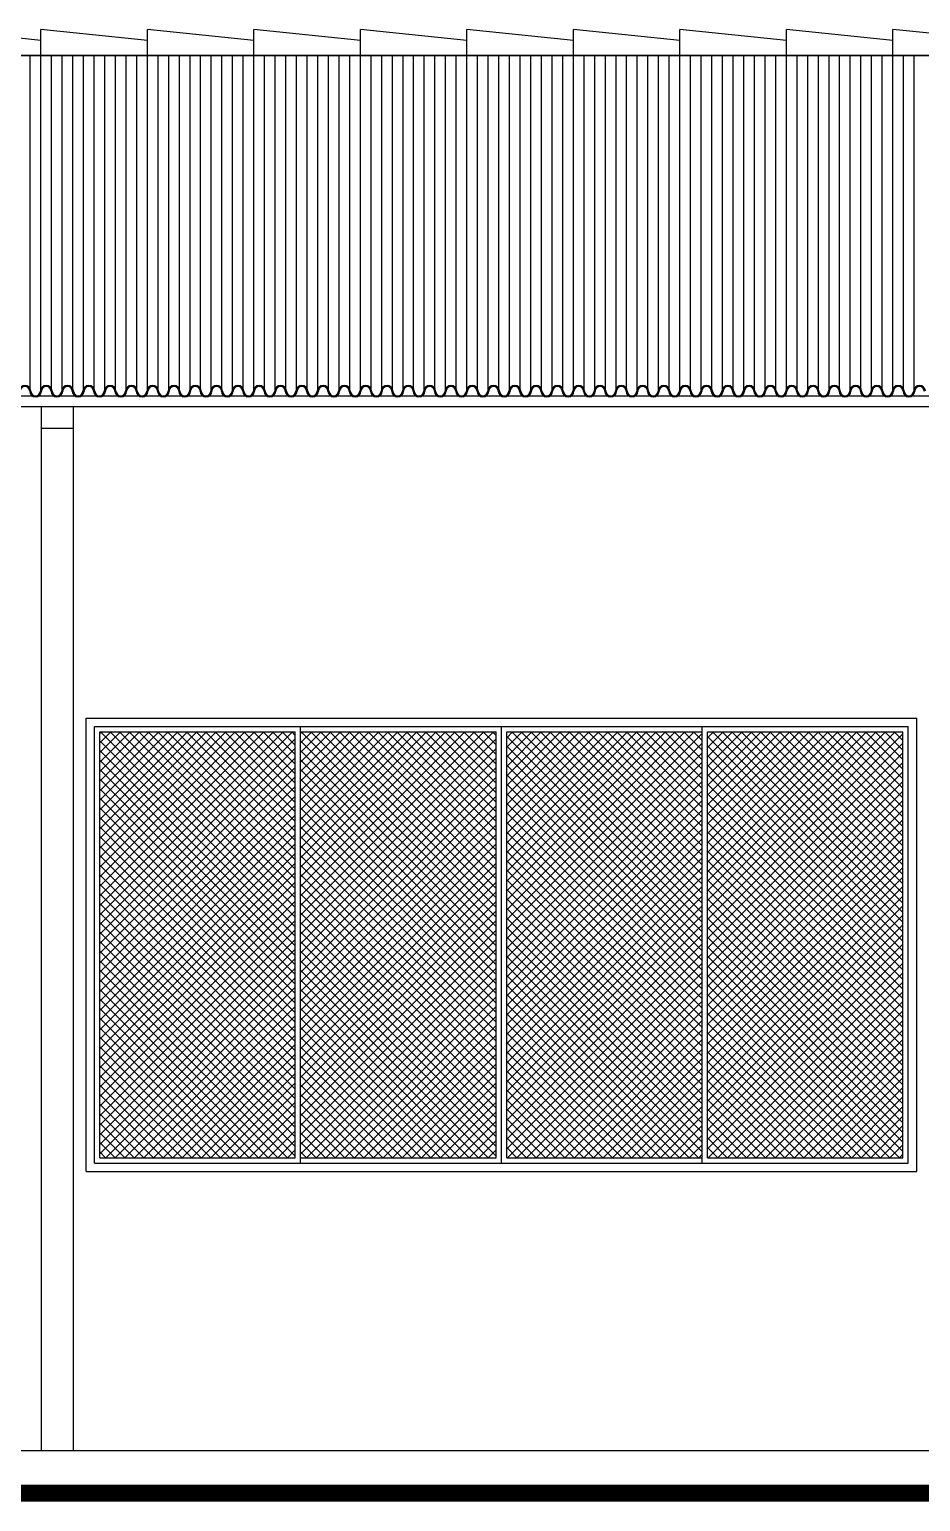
# Model space of a CAD drawing. Extents: x 5924 to 15219, y 2637 to 8140.
# Drawn here: x 9584 to 10003, y 6850 to 7541 of the extents above; entities that cross this region are included whole.
import ezdxf

# ---------------------------------------------------------------- set-up
doc = ezdxf.new("R2010")
doc.units = 0
doc.header["$LTSCALE"] = 35
for name, color, linetype in [('ESPECARQ', 2, 'CONTINUOUS'), ('ESTRUT', 12, 'CONTINUOUS'), ('GERAL', 7, 'CONTINUOUS'), ('HACHURA', 13, 'CONTINUOUS'), ('INDCORTE', 2, 'CONTINUOUS'), ('LINVISTA', 13, 'CONTINUOUS')]:
    doc.layers.add(name, color=color, linetype=linetype)

msp = doc.modelspace()

# ---------------------------------------------------------------- hatches: boundary and pattern name
at = {"layer": 'HACHURA'}
h = msp.add_hatch(dxfattribs=at)
h.set_pattern_fill('ANSI37', color=256, style=0)
h.paths.add_polyline_path([(9709.137, 7211.358), (9617.387, 7211.358), (9617.387, 7011.358), (9709.137, 7011.358)])
h.paths.add_polyline_path([(9803.387, 7211.358), (9711.637, 7211.358), (9711.637, 7011.358), (9803.387, 7011.358)])
h.paths.add_polyline_path([(9900.137, 7211.358), (9808.387, 7211.358), (9808.387, 7011.358), (9900.137, 7011.358)])
h.paths.add_polyline_path([(9994.387, 7211.358), (9902.637, 7211.358), (9902.637, 7011.358), (9994.387, 7011.358)])
h.paths.add_polyline_path([(10125.837, 7211.358), (10034.087, 7211.358), (10034.087, 7011.358), (10125.837, 7011.358)])
h.paths.add_polyline_path([(10220.087, 7211.358), (10128.337, 7211.358), (10128.337, 7011.358), (10220.087, 7011.358)])
h.paths.add_polyline_path([(10316.837, 7211.358), (10225.087, 7211.358), (10225.087, 7011.358), (10316.837, 7011.358)])
h.paths.add_polyline_path([(10411.087, 7211.358), (10319.337, 7211.358), (10319.337, 7011.358), (10411.087, 7011.358)])

# ---------------------------------------------------------------- linework, layer by layer
at = {"layer": 'ESPECARQ'}
for p, q in [((9610.887, 7217.858), (10000.887, 7217.858)), ((9610.887, 7004.858), (9610.887, 7217.858)), ((9614.887, 7008.858), (9614.887, 7213.858)), ((9614.887, 7213.858), (9996.887, 7213.858)), ((9711.637, 7008.858), (9711.637, 7213.858)), ((9805.887, 7008.858), (9805.887, 7213.858)), ((9900.137, 7008.858), (9900.137, 7213.858)), ((9996.887, 7008.858), (9996.887, 7213.858)), ((10000.887, 7004.858), (10000.887, 7217.858)), ((9617.387, 7211.358), (9709.137, 7211.358)), ((9617.387, 7011.358), (9617.387, 7211.358)), ((9709.137, 7011.358), (9709.137, 7211.358)), ((9711.637, 7211.358), (9803.387, 7211.358)), ((9803.387, 7011.358), (9803.387, 7211.358)), ((9808.387, 7211.358), (9900.137, 7211.358)), ((9808.387, 7011.358), (9808.387, 7211.358)), ((9902.637, 7211.358), (9994.387, 7211.358)), ((9902.637, 7011.358), (9902.637, 7211.358)), ((9994.387, 7011.358), (9994.387, 7211.358)), ((9617.387, 7011.358), (9709.137, 7011.358)), ((9711.637, 7011.358), (9803.387, 7011.358)), ((9808.387, 7011.358), (9900.137, 7011.358)), ((9902.637, 7011.358), (9994.387, 7011.358)), ((9610.887, 7004.858), (10000.887, 7004.858)), ((9614.887, 7008.858), (9996.887, 7008.858))]:
    msp.add_line(p, q, dxfattribs=at)
at = {"layer": 'ESTRUT'}
for p, q in [((9590.039, 6873.858), (9590.039, 7364.056)), ((9605.039, 6873.858), (9605.039, 7364.056)), ((9605.039, 7353.858), (9590.039, 7353.858)), ((7089.693, 6873.858), (11271.839, 6873.858))]:
    msp.add_line(p, q, dxfattribs=at)
at = {"layer": 'ESTRUT', "const_width": 8}
msp.add_lwpolyline([(6389.693, 6853.858), (12216.59, 6853.858)], dxfattribs=at)
at = {"layer": 'GERAL'}
for p, q in [((9589.693, 7536.073), (9539.693, 7541.271)), ((9639.693, 7536.073), (9589.693, 7541.271)), ((9589.693, 7529.073), (9589.693, 7541.271)), ((9689.693, 7536.073), (9639.693, 7541.271)), ((9639.693, 7529.073), (9639.693, 7541.271)), ((9739.693, 7536.073), (9689.693, 7541.271)), ((9689.693, 7529.073), (9689.693, 7541.271)), ((9789.693, 7536.073), (9739.693, 7541.271)), ((9739.693, 7529.073), (9739.693, 7541.271)), ((9839.693, 7536.073), (9789.693, 7541.271)), ((9789.693, 7529.073), (9789.693, 7541.271)), ((9889.693, 7536.073), (9839.693, 7541.271)), ((9839.693, 7529.073), (9839.693, 7541.271)), ((9939.693, 7536.073), (9889.693, 7541.271)), ((9889.693, 7529.073), (9889.693, 7541.271)), ((9989.693, 7536.073), (9939.693, 7541.271)), ((9939.693, 7529.073), (9939.693, 7541.271)), ((10039.693, 7536.073), (9989.693, 7541.271)), ((9989.693, 7529.073), (9989.693, 7541.271)), ((9589.693, 7529.073), (9589.693, 7536.073)), ((9639.693, 7529.073), (9639.693, 7536.073)), ((9689.693, 7529.073), (9689.693, 7536.073)), ((9739.693, 7529.073), (9739.693, 7536.073)), ((9789.693, 7529.073), (9789.693, 7536.073)), ((9839.693, 7529.073), (9839.693, 7536.073)), ((9889.693, 7529.073), (9889.693, 7536.073)), ((9939.693, 7529.073), (9939.693, 7536.073)), ((9989.693, 7529.073), (9989.693, 7536.073)), ((9539.693, 7529.073), (9589.693, 7529.073)), ((9589.693, 7529.073), (9639.693, 7529.073)), ((9639.693, 7529.073), (9689.693, 7529.073)), ((9689.693, 7529.073), (9739.693, 7529.073)), ((9739.693, 7529.073), (9789.693, 7529.073)), ((9789.693, 7529.073), (9839.693, 7529.073)), ((9839.693, 7529.073), (9889.693, 7529.073)), ((9889.693, 7529.073), (9939.693, 7529.073)), ((9939.693, 7529.073), (9989.693, 7529.073)), ((9989.693, 7529.073), (10039.693, 7529.073))]:
    msp.add_line(p, q, dxfattribs=at)
at = {"layer": 'HACHURA'}
for p, q in [((9589.693, 7371.411), (9589.693, 7373.862)), ((9589.693, 7372.508), (9589.693, 7373.862)), ((9599.693, 7371.411), (9599.693, 7373.862)), ((9599.693, 7372.508), (9599.693, 7373.862)), ((9609.693, 7371.411), (9609.693, 7373.862)), ((9609.693, 7372.508), (9609.693, 7373.862)), ((9619.693, 7371.411), (9619.693, 7373.862)), ((9619.693, 7372.508), (9619.693, 7373.862)), ((9629.693, 7371.411), (9629.693, 7373.862)), ((9629.693, 7372.508), (9629.693, 7373.862)), ((9639.693, 7371.411), (9639.693, 7373.862)), ((9639.693, 7372.508), (9639.693, 7373.862)), ((9649.693, 7371.411), (9649.693, 7373.862)), ((9649.693, 7372.508), (9649.693, 7373.862)), ((9659.693, 7371.411), (9659.693, 7373.862)), ((9659.693, 7372.508), (9659.693, 7373.862)), ((9669.693, 7371.411), (9669.693, 7373.862)), ((9669.693, 7372.508), (9669.693, 7373.862)), ((9679.693, 7371.411), (9679.693, 7373.862)), ((9679.693, 7372.508), (9679.693, 7373.862)), ((9689.693, 7371.411), (9689.693, 7373.862)), ((9689.693, 7372.508), (9689.693, 7373.862)), ((9699.693, 7371.411), (9699.693, 7373.862)), ((9699.693, 7372.508), (9699.693, 7373.862)), ((9709.693, 7371.411), (9709.693, 7373.862)), ((9709.693, 7372.508), (9709.693, 7373.862)), ((9719.693, 7371.411), (9719.693, 7373.862)), ((9719.693, 7372.508), (9719.693, 7373.862)), ((9729.693, 7371.411), (9729.693, 7373.862)), ((9729.693, 7372.508), (9729.693, 7373.862)), ((9739.693, 7371.411), (9739.693, 7373.862)), ((9739.693, 7372.508), (9739.693, 7373.862)), ((9749.693, 7371.411), (9749.693, 7373.862)), ((9749.693, 7372.508), (9749.693, 7373.862)), ((9759.693, 7371.411), (9759.693, 7373.862)), ((9759.693, 7372.508), (9759.693, 7373.862)), ((9769.693, 7371.411), (9769.693, 7373.862)), ((9769.693, 7372.508), (9769.693, 7373.862)), ((9779.693, 7371.411), (9779.693, 7373.862)), ((9779.693, 7372.508), (9779.693, 7373.862)), ((9789.693, 7371.411), (9789.693, 7373.862)), ((9789.693, 7372.508), (9789.693, 7373.862)), ((9799.693, 7371.411), (9799.693, 7373.862)), ((9799.693, 7372.508), (9799.693, 7373.862)), ((9809.693, 7371.411), (9809.693, 7373.862)), ((9809.693, 7372.508), (9809.693, 7373.862)), ((9819.693, 7371.411), (9819.693, 7373.862)), ((9819.693, 7372.508), (9819.693, 7373.862)), ((9829.693, 7371.411), (9829.693, 7373.862)), ((9829.693, 7372.508), (9829.693, 7373.862)), ((9839.693, 7371.411), (9839.693, 7373.862)), ((9839.693, 7372.508), (9839.693, 7373.862)), ((9849.693, 7371.411), (9849.693, 7373.862)), ((9849.693, 7372.508), (9849.693, 7373.862)), ((9859.693, 7371.411), (9859.693, 7373.862)), ((9859.693, 7372.508), (9859.693, 7373.862)), ((9869.693, 7371.411), (9869.693, 7373.862)), ((9869.693, 7372.508), (9869.693, 7373.862)), ((9879.693, 7371.411), (9879.693, 7373.862)), ((9879.693, 7372.508), (9879.693, 7373.862)), ((9889.693, 7371.411), (9889.693, 7373.862)), ((9889.693, 7372.508), (9889.693, 7373.862)), ((9899.693, 7371.411), (9899.693, 7373.862)), ((9899.693, 7372.508), (9899.693, 7373.862)), ((9909.693, 7371.411), (9909.693, 7373.862)), ((9909.693, 7372.508), (9909.693, 7373.862)), ((9919.693, 7371.411), (9919.693, 7373.862)), ((9919.693, 7372.508), (9919.693, 7373.862)), ((9929.693, 7371.411), (9929.693, 7373.862)), ((9929.693, 7372.508), (9929.693, 7373.862)), ((9939.693, 7371.411), (9939.693, 7373.862)), ((9939.693, 7372.508), (9939.693, 7373.862)), ((9949.693, 7371.411), (9949.693, 7373.862)), ((9949.693, 7372.508), (9949.693, 7373.862)), ((9959.693, 7371.411), (9959.693, 7373.862)), ((9959.693, 7372.508), (9959.693, 7373.862)), ((9969.693, 7371.411), (9969.693, 7373.862)), ((9969.693, 7372.508), (9969.693, 7373.862)), ((9979.693, 7371.411), (9979.693, 7373.862)), ((9979.693, 7372.508), (9979.693, 7373.862)), ((9989.693, 7371.411), (9989.693, 7373.862)), ((9989.693, 7372.508), (9989.693, 7373.862)), ((9999.693, 7371.411), (9999.693, 7373.862)), ((9999.693, 7372.508), (9999.693, 7373.862))]:
    msp.add_line(p, q, dxfattribs=at)
at = {"layer": 'INDCORTE'}
for p, q in [((9589.443, 7371.415), (9589.943, 7371.406)), ((9599.443, 7371.415), (9599.943, 7371.406)), ((9609.443, 7371.415), (9609.943, 7371.406)), ((9619.443, 7371.415), (9619.943, 7371.406)), ((9629.443, 7371.415), (9629.943, 7371.406)), ((9639.443, 7371.415), (9639.943, 7371.406)), ((9649.443, 7371.415), (9649.943, 7371.406)), ((9659.443, 7371.415), (9659.943, 7371.406)), ((9669.443, 7371.415), (9669.943, 7371.406)), ((9679.443, 7371.415), (9679.943, 7371.406)), ((9689.443, 7371.415), (9689.943, 7371.406)), ((9699.443, 7371.415), (9699.943, 7371.406)), ((9709.443, 7371.415), (9709.943, 7371.406)), ((9719.443, 7371.415), (9719.943, 7371.406)), ((9729.443, 7371.415), (9729.943, 7371.406)), ((9739.443, 7371.415), (9739.943, 7371.406)), ((9749.443, 7371.415), (9749.943, 7371.406)), ((9759.443, 7371.415), (9759.943, 7371.406)), ((9769.443, 7371.415), (9769.943, 7371.406)), ((9779.443, 7371.415), (9779.943, 7371.406)), ((9789.443, 7371.415), (9789.943, 7371.406)), ((9799.443, 7371.415), (9799.943, 7371.406)), ((9809.443, 7371.415), (9809.943, 7371.406)), ((9819.443, 7371.415), (9819.943, 7371.406)), ((9829.443, 7371.415), (9829.943, 7371.406)), ((9839.443, 7371.415), (9839.943, 7371.406)), ((9849.443, 7371.415), (9849.943, 7371.406)), ((9859.443, 7371.415), (9859.943, 7371.406)), ((9869.443, 7371.415), (9869.943, 7371.406)), ((9879.443, 7371.415), (9879.943, 7371.406)), ((9889.443, 7371.415), (9889.943, 7371.406)), ((9899.443, 7371.415), (9899.943, 7371.406)), ((9909.443, 7371.415), (9909.943, 7371.406)), ((9919.443, 7371.415), (9919.943, 7371.406)), ((9929.443, 7371.415), (9929.943, 7371.406)), ((9939.443, 7371.415), (9939.943, 7371.406)), ((9949.443, 7371.415), (9949.943, 7371.406)), ((9959.443, 7371.415), (9959.943, 7371.406)), ((9969.443, 7371.415), (9969.943, 7371.406)), ((9979.443, 7371.415), (9979.943, 7371.406)), ((9989.443, 7371.415), (9989.943, 7371.406)), ((9999.443, 7371.415), (9999.943, 7371.406)), ((11371.839, 7368.959), (7607.465, 7368.959))]:
    msp.add_line(p, q, dxfattribs=at)
for centre, radius, start, end in [((9582.193, 7371.362), 2.75, 1.123519, 178.876481), ((9582.193, 7371.362), 2.25, 1.123519, 178.876481), ((9587.193, 7371.46), 2.75, 181.123519, 358.876481), ((9587.193, 7371.46), 2.25, 181.123519, 358.876481), ((9592.193, 7371.362), 2.75, 1.123519, 178.876481), ((9592.193, 7371.362), 2.25, 1.123519, 178.876481), ((9597.193, 7371.46), 2.75, 181.123519, 358.876481), ((9597.193, 7371.46), 2.25, 181.123519, 358.876481), ((9602.193, 7371.362), 2.75, 1.123519, 178.876481), ((9602.193, 7371.362), 2.25, 1.123519, 178.876481), ((9607.193, 7371.46), 2.75, 181.123519, 358.876481), ((9607.193, 7371.46), 2.25, 181.123519, 358.876481), ((9612.193, 7371.362), 2.75, 1.123519, 178.876481), ((9612.193, 7371.362), 2.25, 1.123519, 178.876481), ((9617.193, 7371.46), 2.75, 181.123519, 358.876481), ((9617.193, 7371.46), 2.25, 181.123519, 358.876481), ((9622.193, 7371.362), 2.75, 1.123519, 178.876481), ((9622.193, 7371.362), 2.25, 1.123519, 178.876481), ((9627.193, 7371.46), 2.75, 181.123519, 358.876481), ((9627.193, 7371.46), 2.25, 181.123519, 358.876481), ((9632.193, 7371.362), 2.75, 1.123519, 178.876481), ((9632.193, 7371.362), 2.25, 1.123519, 178.876481), ((9637.193, 7371.46), 2.75, 181.123519, 358.876481), ((9637.193, 7371.46), 2.25, 181.123519, 358.876481), ((9642.193, 7371.362), 2.75, 1.123519, 178.876481), ((9642.193, 7371.362), 2.25, 1.123519, 178.876481), ((9647.193, 7371.46), 2.75, 181.123519, 358.876481), ((9647.193, 7371.46), 2.25, 181.123519, 358.876481), ((9652.193, 7371.362), 2.75, 1.123519, 178.876481), ((9652.193, 7371.362), 2.25, 1.123519, 178.876481), ((9657.193, 7371.46), 2.75, 181.123519, 358.876481), ((9657.193, 7371.46), 2.25, 181.123519, 358.876481), ((9662.193, 7371.362), 2.75, 1.123519, 178.876481), ((9662.193, 7371.362), 2.25, 1.123519, 178.876481), ((9667.193, 7371.46), 2.75, 181.123519, 358.876481), ((9667.193, 7371.46), 2.25, 181.123519, 358.876481), ((9672.193, 7371.362), 2.75, 1.123519, 178.876481), ((9672.193, 7371.362), 2.25, 1.123519, 178.876481), ((9677.193, 7371.46), 2.75, 181.123519, 358.876481), ((9677.193, 7371.46), 2.25, 181.123519, 358.876481), ((9682.193, 7371.362), 2.75, 1.123519, 178.876481), ((9682.193, 7371.362), 2.25, 1.123519, 178.876481), ((9687.193, 7371.46), 2.75, 181.123519, 358.876481), ((9687.193, 7371.46), 2.25, 181.123519, 358.876481), ((9692.193, 7371.362), 2.75, 1.123519, 178.876481), ((9692.193, 7371.362), 2.25, 1.123519, 178.876481), ((9697.193, 7371.46), 2.75, 181.123519, 358.876481), ((9697.193, 7371.46), 2.25, 181.123519, 358.876481), ((9702.193, 7371.362), 2.75, 1.123519, 178.876481), ((9702.193, 7371.362), 2.25, 1.123519, 178.876481), ((9707.193, 7371.46), 2.75, 181.123519, 358.876481), ((9707.193, 7371.46), 2.25, 181.123519, 358.876481), ((9712.193, 7371.362), 2.75, 1.123519, 178.876481), ((9712.193, 7371.362), 2.25, 1.123519, 178.876481), ((9717.193, 7371.46), 2.75, 181.123519, 358.876481), ((9717.193, 7371.46), 2.25, 181.123519, 358.876481), ((9722.193, 7371.362), 2.75, 1.123519, 178.876481), ((9722.193, 7371.362), 2.25, 1.123519, 178.876481), ((9727.193, 7371.46), 2.75, 181.123519, 358.876481), ((9727.193, 7371.46), 2.25, 181.123519, 358.876481), ((9732.193, 7371.362), 2.75, 1.123519, 178.876481), ((9732.193, 7371.362), 2.25, 1.123519, 178.876481), ((9737.193, 7371.46), 2.75, 181.123519, 358.876481), ((9737.193, 7371.46), 2.25, 181.123519, 358.876481), ((9742.193, 7371.362), 2.75, 1.123519, 178.876481), ((9742.193, 7371.362), 2.25, 1.123519, 178.876481), ((9747.193, 7371.46), 2.75, 181.123519, 358.876481), ((9747.193, 7371.46), 2.25, 181.123519, 358.876481), ((9752.193, 7371.362), 2.75, 1.123519, 178.876481), ((9752.193, 7371.362), 2.25, 1.123519, 178.876481), ((9757.193, 7371.46), 2.75, 181.123519, 358.876481), ((9757.193, 7371.46), 2.25, 181.123519, 358.876481), ((9762.193, 7371.362), 2.75, 1.123519, 178.876481), ((9762.193, 7371.362), 2.25, 1.123519, 178.876481), ((9767.193, 7371.46), 2.75, 181.123519, 358.876481), ((9767.193, 7371.46), 2.25, 181.123519, 358.876481), ((9772.193, 7371.362), 2.75, 1.123519, 178.876481), ((9772.193, 7371.362), 2.25, 1.123519, 178.876481), ((9777.193, 7371.46), 2.75, 181.123519, 358.876481), ((9777.193, 7371.46), 2.25, 181.123519, 358.876481), ((9782.193, 7371.362), 2.75, 1.123519, 178.876481), ((9782.193, 7371.362), 2.25, 1.123519, 178.876481), ((9787.193, 7371.46), 2.75, 181.123519, 358.876481), ((9787.193, 7371.46), 2.25, 181.123519, 358.876481), ((9792.193, 7371.362), 2.75, 1.123519, 178.876481), ((9792.193, 7371.362), 2.25, 1.123519, 178.876481), ((9797.193, 7371.46), 2.75, 181.123519, 358.876481), ((9797.193, 7371.46), 2.25, 181.123519, 358.876481), ((9802.193, 7371.362), 2.75, 1.123519, 178.876481), ((9802.193, 7371.362), 2.25, 1.123519, 178.876481), ((9807.193, 7371.46), 2.75, 181.123519, 358.876481), ((9807.193, 7371.46), 2.25, 181.123519, 358.876481), ((9812.193, 7371.362), 2.75, 1.123519, 178.876481), ((9812.193, 7371.362), 2.25, 1.123519, 178.876481), ((9817.193, 7371.46), 2.75, 181.123519, 358.876481), ((9817.193, 7371.46), 2.25, 181.123519, 358.876481), ((9822.193, 7371.362), 2.75, 1.123519, 178.876481), ((9822.193, 7371.362), 2.25, 1.123519, 178.876481), ((9827.193, 7371.46), 2.75, 181.123519, 358.876481), ((9827.193, 7371.46), 2.25, 181.123519, 358.876481), ((9832.193, 7371.362), 2.75, 1.123519, 178.876481), ((9832.193, 7371.362), 2.25, 1.123519, 178.876481), ((9837.193, 7371.46), 2.75, 181.123519, 358.876481), ((9837.193, 7371.46), 2.25, 181.123519, 358.876481), ((9842.193, 7371.362), 2.75, 1.123519, 178.876481), ((9842.193, 7371.362), 2.25, 1.123519, 178.876481), ((9847.193, 7371.46), 2.75, 181.123519, 358.876481), ((9847.193, 7371.46), 2.25, 181.123519, 358.876481), ((9852.193, 7371.362), 2.75, 1.123519, 178.876481), ((9852.193, 7371.362), 2.25, 1.123519, 178.876481), ((9857.193, 7371.46), 2.75, 181.123519, 358.876481), ((9857.193, 7371.46), 2.25, 181.123519, 358.876481), ((9862.193, 7371.362), 2.75, 1.123519, 178.876481), ((9862.193, 7371.362), 2.25, 1.123519, 178.876481), ((9867.193, 7371.46), 2.75, 181.123519, 358.876481), ((9867.193, 7371.46), 2.25, 181.123519, 358.876481), ((9872.193, 7371.362), 2.75, 1.123519, 178.876481), ((9872.193, 7371.362), 2.25, 1.123519, 178.876481), ((9877.193, 7371.46), 2.75, 181.123519, 358.876481), ((9877.193, 7371.46), 2.25, 181.123519, 358.876481), ((9882.193, 7371.362), 2.75, 1.123519, 178.876481), ((9882.193, 7371.362), 2.25, 1.123519, 178.876481), ((9887.193, 7371.46), 2.75, 181.123519, 358.876481), ((9887.193, 7371.46), 2.25, 181.123519, 358.876481), ((9892.193, 7371.362), 2.75, 1.123519, 178.876481), ((9892.193, 7371.362), 2.25, 1.123519, 178.876481), ((9897.193, 7371.46), 2.75, 181.123519, 358.876481), ((9897.193, 7371.46), 2.25, 181.123519, 358.876481), ((9902.193, 7371.362), 2.75, 1.123519, 178.876481), ((9902.193, 7371.362), 2.25, 1.123519, 178.876481), ((9907.193, 7371.46), 2.75, 181.123519, 358.876481), ((9907.193, 7371.46), 2.25, 181.123519, 358.876481), ((9912.193, 7371.362), 2.75, 1.123519, 178.876481), ((9912.193, 7371.362), 2.25, 1.123519, 178.876481), ((9917.193, 7371.46), 2.75, 181.123519, 358.876481), ((9917.193, 7371.46), 2.25, 181.123519, 358.876481), ((9922.193, 7371.362), 2.75, 1.123519, 178.876481), ((9922.193, 7371.362), 2.25, 1.123519, 178.876481), ((9927.193, 7371.46), 2.75, 181.123519, 358.876481), ((9927.193, 7371.46), 2.25, 181.123519, 358.876481), ((9932.193, 7371.362), 2.75, 1.123519, 178.876481), ((9932.193, 7371.362), 2.25, 1.123519, 178.876481), ((9937.193, 7371.46), 2.75, 181.123519, 358.876481), ((9937.193, 7371.46), 2.25, 181.123519, 358.876481), ((9942.193, 7371.362), 2.75, 1.123519, 178.876481), ((9942.193, 7371.362), 2.25, 1.123519, 178.876481), ((9947.193, 7371.46), 2.75, 181.123519, 358.876481), ((9947.193, 7371.46), 2.25, 181.123519, 358.876481), ((9952.193, 7371.362), 2.75, 1.123519, 178.876481), ((9952.193, 7371.362), 2.25, 1.123519, 178.876481), ((9957.193, 7371.46), 2.75, 181.123519, 358.876481), ((9957.193, 7371.46), 2.25, 181.123519, 358.876481), ((9962.193, 7371.362), 2.75, 1.123519, 178.876481), ((9962.193, 7371.362), 2.25, 1.123519, 178.876481), ((9967.193, 7371.46), 2.75, 181.123519, 358.876481), ((9967.193, 7371.46), 2.25, 181.123519, 358.876481), ((9972.193, 7371.362), 2.75, 1.123519, 178.876481), ((9972.193, 7371.362), 2.25, 1.123519, 178.876481), ((9977.193, 7371.46), 2.75, 181.123519, 358.876481), ((9977.193, 7371.46), 2.25, 181.123519, 358.876481), ((9982.193, 7371.362), 2.75, 1.123519, 178.876481), ((9982.193, 7371.362), 2.25, 1.123519, 178.876481), ((9987.193, 7371.46), 2.75, 181.123519, 358.876481), ((9987.193, 7371.46), 2.25, 181.123519, 358.876481), ((9992.193, 7371.362), 2.75, 1.123519, 178.876481), ((9992.193, 7371.362), 2.25, 1.123519, 178.876481), ((9997.193, 7371.46), 2.75, 181.123519, 358.876481), ((9997.193, 7371.46), 2.25, 181.123519, 358.876481), ((10002.193, 7371.362), 2.75, 1.123519, 178.876481), ((10002.193, 7371.362), 2.25, 1.123519, 178.876481)]:
    msp.add_arc(centre, radius, start, end, dxfattribs=at)
at = {"layer": 'LINVISTA'}
for p, q in [((11256.937, 7529.073), (7607.465, 7529.073)), ((9584.693, 7372.508), (9584.693, 7529.073)), ((9589.693, 7371.411), (9589.693, 7529.073)), ((9589.693, 7372.508), (9589.693, 7529.073)), ((9594.693, 7372.508), (9594.693, 7529.073)), ((9599.693, 7371.411), (9599.693, 7529.073)), ((9599.693, 7372.508), (9599.693, 7529.073)), ((9604.693, 7372.508), (9604.693, 7529.073)), ((9609.693, 7371.411), (9609.693, 7529.073)), ((9609.693, 7372.508), (9609.693, 7529.073)), ((9614.693, 7372.508), (9614.693, 7529.073)), ((9619.693, 7371.411), (9619.693, 7529.073)), ((9619.693, 7372.508), (9619.693, 7529.073)), ((9624.693, 7372.508), (9624.693, 7529.073)), ((9629.693, 7371.411), (9629.693, 7529.073)), ((9629.693, 7372.508), (9629.693, 7529.073)), ((9634.693, 7372.508), (9634.693, 7529.073)), ((9639.693, 7371.411), (9639.693, 7529.073)), ((9639.693, 7372.508), (9639.693, 7529.073)), ((9644.693, 7372.508), (9644.693, 7529.073)), ((9649.693, 7371.411), (9649.693, 7529.073)), ((9649.693, 7372.508), (9649.693, 7529.073)), ((9654.693, 7372.508), (9654.693, 7529.073)), ((9659.693, 7371.411), (9659.693, 7529.073)), ((9659.693, 7372.508), (9659.693, 7529.073)), ((9664.693, 7372.508), (9664.693, 7529.073)), ((9669.693, 7371.411), (9669.693, 7529.073)), ((9669.693, 7372.508), (9669.693, 7529.073)), ((9674.693, 7372.508), (9674.693, 7529.073)), ((9679.693, 7371.411), (9679.693, 7529.073)), ((9679.693, 7372.508), (9679.693, 7529.073)), ((9684.693, 7372.508), (9684.693, 7529.073)), ((9689.693, 7371.411), (9689.693, 7529.073)), ((9689.693, 7372.508), (9689.693, 7529.073)), ((9694.693, 7372.508), (9694.693, 7529.073)), ((9699.693, 7371.411), (9699.693, 7529.073)), ((9699.693, 7372.508), (9699.693, 7529.073)), ((9704.693, 7372.508), (9704.693, 7529.073)), ((9709.693, 7371.411), (9709.693, 7529.073)), ((9709.693, 7372.508), (9709.693, 7529.073)), ((9714.693, 7372.508), (9714.693, 7529.073)), ((9719.693, 7371.411), (9719.693, 7529.073)), ((9719.693, 7372.508), (9719.693, 7529.073)), ((9724.693, 7372.508), (9724.693, 7529.073)), ((9729.693, 7371.411), (9729.693, 7529.073)), ((9729.693, 7372.508), (9729.693, 7529.073)), ((9734.693, 7372.508), (9734.693, 7529.073)), ((9739.693, 7371.411), (9739.693, 7529.073)), ((9739.693, 7372.508), (9739.693, 7529.073)), ((9744.693, 7372.508), (9744.693, 7529.073)), ((9749.693, 7371.411), (9749.693, 7529.073)), ((9749.693, 7372.508), (9749.693, 7529.073)), ((9754.693, 7372.508), (9754.693, 7529.073)), ((9759.693, 7371.411), (9759.693, 7529.073)), ((9759.693, 7372.508), (9759.693, 7529.073)), ((9764.693, 7372.508), (9764.693, 7529.073)), ((9769.693, 7371.411), (9769.693, 7529.073)), ((9769.693, 7372.508), (9769.693, 7529.073)), ((9774.693, 7372.508), (9774.693, 7529.073)), ((9779.693, 7371.411), (9779.693, 7529.073)), ((9779.693, 7372.508), (9779.693, 7529.073)), ((9784.693, 7372.508), (9784.693, 7529.073)), ((9789.693, 7371.411), (9789.693, 7529.073)), ((9789.693, 7372.508), (9789.693, 7529.073)), ((9794.693, 7372.508), (9794.693, 7529.073)), ((9799.693, 7371.411), (9799.693, 7529.073)), ((9799.693, 7372.508), (9799.693, 7529.073)), ((9804.693, 7372.508), (9804.693, 7529.073)), ((9809.693, 7371.411), (9809.693, 7529.073)), ((9809.693, 7372.508), (9809.693, 7529.073)), ((9814.693, 7372.508), (9814.693, 7529.073)), ((9819.693, 7371.411), (9819.693, 7529.073)), ((9819.693, 7372.508), (9819.693, 7529.073)), ((9824.693, 7372.508), (9824.693, 7529.073)), ((9829.693, 7371.411), (9829.693, 7529.073)), ((9829.693, 7372.508), (9829.693, 7529.073)), ((9834.693, 7372.508), (9834.693, 7529.073)), ((9839.693, 7371.411), (9839.693, 7529.073)), ((9839.693, 7372.508), (9839.693, 7529.073)), ((9844.693, 7372.508), (9844.693, 7529.073)), ((9849.693, 7371.411), (9849.693, 7529.073)), ((9849.693, 7372.508), (9849.693, 7529.073)), ((9854.693, 7372.508), (9854.693, 7529.073)), ((9859.693, 7371.411), (9859.693, 7529.073)), ((9859.693, 7372.508), (9859.693, 7529.073)), ((9864.693, 7372.508), (9864.693, 7529.073)), ((9869.693, 7371.411), (9869.693, 7529.073)), ((9869.693, 7372.508), (9869.693, 7529.073)), ((9874.693, 7372.508), (9874.693, 7529.073)), ((9879.693, 7371.411), (9879.693, 7529.073)), ((9879.693, 7372.508), (9879.693, 7529.073)), ((9884.693, 7372.508), (9884.693, 7529.073)), ((9889.693, 7371.411), (9889.693, 7529.073)), ((9889.693, 7372.508), (9889.693, 7529.073)), ((9894.693, 7372.508), (9894.693, 7529.073)), ((9899.693, 7371.411), (9899.693, 7529.073)), ((9899.693, 7372.508), (9899.693, 7529.073)), ((9904.693, 7372.508), (9904.693, 7529.073)), ((9909.693, 7371.411), (9909.693, 7529.073)), ((9909.693, 7372.508), (9909.693, 7529.073)), ((9914.693, 7372.508), (9914.693, 7529.073)), ((9919.693, 7371.411), (9919.693, 7529.073)), ((9919.693, 7372.508), (9919.693, 7529.073)), ((9924.693, 7372.508), (9924.693, 7529.073)), ((9929.693, 7371.411), (9929.693, 7529.073)), ((9929.693, 7372.508), (9929.693, 7529.073)), ((9934.693, 7372.508), (9934.693, 7529.073)), ((9939.693, 7371.411), (9939.693, 7529.073)), ((9939.693, 7372.508), (9939.693, 7529.073)), ((9944.693, 7372.508), (9944.693, 7529.073)), ((9949.693, 7371.411), (9949.693, 7529.073)), ((9949.693, 7372.508), (9949.693, 7529.073)), ((9954.693, 7372.508), (9954.693, 7529.073)), ((9959.693, 7371.411), (9959.693, 7529.073)), ((9959.693, 7372.508), (9959.693, 7529.073)), ((9964.693, 7372.508), (9964.693, 7529.073)), ((9969.693, 7371.411), (9969.693, 7529.073)), ((9969.693, 7372.508), (9969.693, 7529.073)), ((9974.693, 7372.508), (9974.693, 7529.073)), ((9979.693, 7371.411), (9979.693, 7529.073)), ((9979.693, 7372.508), (9979.693, 7529.073)), ((9984.693, 7372.508), (9984.693, 7529.073)), ((9989.693, 7371.411), (9989.693, 7529.073)), ((9989.693, 7372.508), (9989.693, 7529.073)), ((9994.693, 7372.508), (9994.693, 7529.073)), ((9999.693, 7371.411), (9999.693, 7529.073)), ((9999.693, 7372.508), (9999.693, 7529.073)), ((9584.693, 7372.508), (9584.693, 7373.862)), ((9594.693, 7372.508), (9594.693, 7373.862)), ((9604.693, 7372.508), (9604.693, 7373.862)), ((9614.693, 7372.508), (9614.693, 7373.862)), ((9624.693, 7372.508), (9624.693, 7373.862)), ((9634.693, 7372.508), (9634.693, 7373.862)), ((9644.693, 7372.508), (9644.693, 7373.862)), ((9654.693, 7372.508), (9654.693, 7373.862)), ((9664.693, 7372.508), (9664.693, 7373.862)), ((9674.693, 7372.508), (9674.693, 7373.862)), ((9684.693, 7372.508), (9684.693, 7373.862)), ((9694.693, 7372.508), (9694.693, 7373.862)), ((9704.693, 7372.508), (9704.693, 7373.862)), ((9714.693, 7372.508), (9714.693, 7373.862)), ((9724.693, 7372.508), (9724.693, 7373.862)), ((9734.693, 7372.508), (9734.693, 7373.862)), ((9744.693, 7372.508), (9744.693, 7373.862)), ((9754.693, 7372.508), (9754.693, 7373.862)), ((9764.693, 7372.508), (9764.693, 7373.862)), ((9774.693, 7372.508), (9774.693, 7373.862)), ((9784.693, 7372.508), (9784.693, 7373.862)), ((9794.693, 7372.508), (9794.693, 7373.862)), ((9804.693, 7372.508), (9804.693, 7373.862)), ((9814.693, 7372.508), (9814.693, 7373.862)), ((9824.693, 7372.508), (9824.693, 7373.862)), ((9834.693, 7372.508), (9834.693, 7373.862)), ((9844.693, 7372.508), (9844.693, 7373.862)), ((9854.693, 7372.508), (9854.693, 7373.862)), ((9864.693, 7372.508), (9864.693, 7373.862)), ((9874.693, 7372.508), (9874.693, 7373.862)), ((9884.693, 7372.508), (9884.693, 7373.862)), ((9894.693, 7372.508), (9894.693, 7373.862)), ((9904.693, 7372.508), (9904.693, 7373.862)), ((9914.693, 7372.508), (9914.693, 7373.862)), ((9924.693, 7372.508), (9924.693, 7373.862)), ((9934.693, 7372.508), (9934.693, 7373.862)), ((9944.693, 7372.508), (9944.693, 7373.862)), ((9954.693, 7372.508), (9954.693, 7373.862)), ((9964.693, 7372.508), (9964.693, 7373.862)), ((9974.693, 7372.508), (9974.693, 7373.862)), ((9984.693, 7372.508), (9984.693, 7373.862)), ((9994.693, 7372.508), (9994.693, 7373.862)), ((11371.839, 7364.056), (7607.465, 7364.056))]:
    msp.add_line(p, q, dxfattribs=at)

doc.saveas('drawing.dxf')
